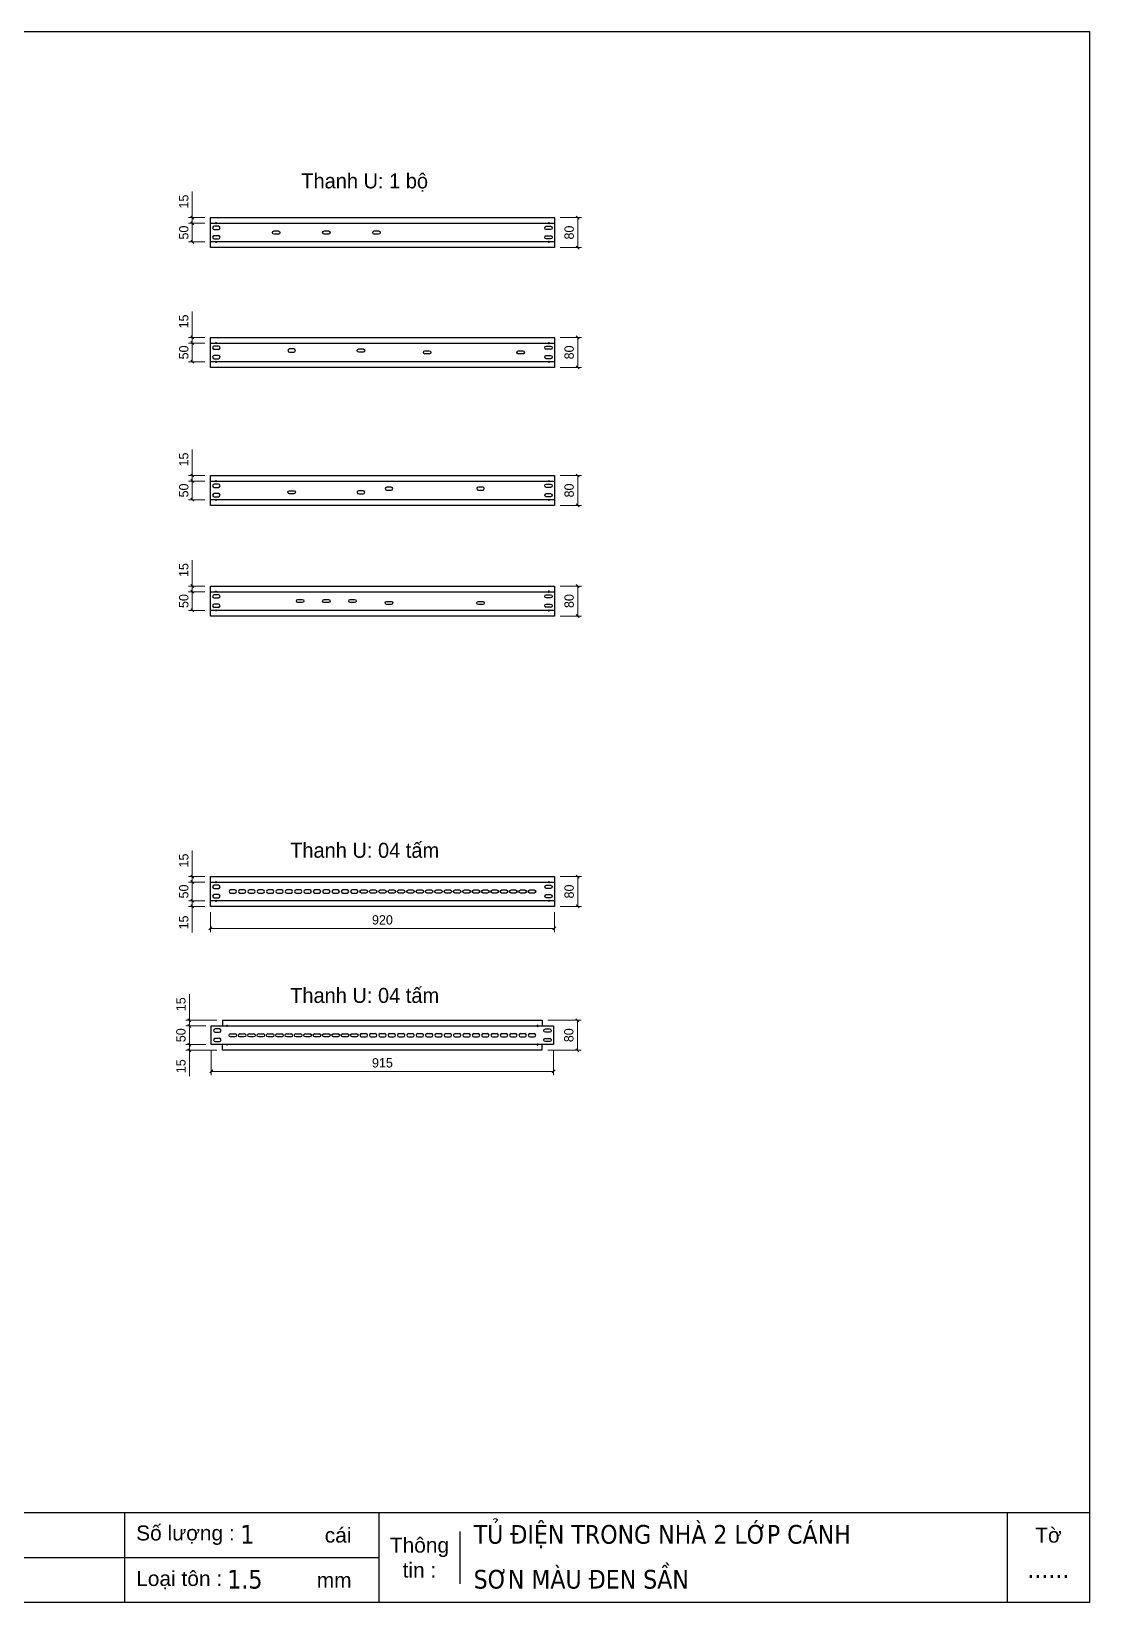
# Model space of a CAD drawing. Header units: millimetres. Extents: x 0 to 5940, y 0 to 4200.
# Drawn here: x 3111 to 5940, y 0 to 4200 of the extents above; entities that cross this region are included whole.
import ezdxf
from ezdxf.enums import TextEntityAlignment as Align

# ---------------------------------------------------------------- set-up
doc = ezdxf.new("R2010")
doc.units = ezdxf.units.MM
doc.layers.add('CNC', color=7, linetype='Continuous')
doc.layers.add('DIM', color=253, linetype='Continuous')
doc.styles.add('Arial', font='arial.ttf')
doc.styles.add('Tahoma (Input Text)', font='tahoma.ttf')
doc.dimstyles.new('Dim-25', dxfattribs={"dimtxt": 25, "dimasz": 8, "dimexe": 10, "dimexo": 15, "dimgap": 10, "dimtad": 1, "dimdec": 0, "dimtxsty": 'Standard', "dimblk": 'OBLIQUE', "dimcen": 10, "dimclrd": 5, "dimclre": 5, "dimclrt": 3, "dimazin": 3, "dimtfac": 1, "dimtdec": 0, "dimtmove": 0, "dimatfit": 3, "dimldrblk": 'OBLIQUE', "dimlwd": 9, "dimlwe": 9})

# ---------------------------------------------------------------- blocks, each defined once
blk = doc.blocks.new('khungtenAsean2')
at = {"color": 7}
for p, q in [((2970, -1980), (0, -1980)), ((1680, -1980), (1680, -2100)), ((2020, -1980), (2020, -2100)), ((2860, -1980), (2860, -2100)), ((2128.3, -2005), (2128.3, -2075)), ((2020, -2040), (0, -2040))]:
    blk.add_line(p, q, dxfattribs=at)
blk.add_lwpolyline([(0, 0), (2970, 0), (2970, -2100), (0, -2100)], close=True, dxfattribs=at)
at = {"color": 2, "char_height": 20, "style": 'Arial'}
for s, insert, width, attachment_point in [('  Số lượng :', (1680, -2010), 917.634, 4), ('cái', (1947.6, -2010), 917.634, 4), ('Thông\\Ptin :', (2074.2, -2040), 108.311, 5), ('Tờ', (2915, -2010), 110, 5), ('  Loại tôn :', (1680, -2070), 917.634, 4), ('mm', (1936.9, -2070), 917.634, 4)]:
    blk.add_mtext(s, dxfattribs=dict(at, insert=insert, width=width, attachment_point=attachment_point))
at = {"color": 1, "style": 'Tahoma (Input Text)', "flags": 8}
for tag, p in [('#03', (506.6, -2019.3)), ('#01', (137.1, -2021.3)), ('#05', (1106.6, -2021.3)), ('#07', (1834.7, -2021.3)), ('#09', (2146.7, -2021.3)), ('#02', (98.5, -2081.3)), ('#04', (486.1, -2081.3)), ('#06', (1065.3, -2081.3)), ('#08', (1817.4, -2081.3)), ('#10', (2146.7, -2081.3))]:
    blk.add_attdef(tag, p, '', height=25, dxfattribs=at)
blk.add_attdef('#11', text='', height=25, dxfattribs=at).set_placement((2915, -2067.3), align=Align.CENTER)
blk = doc.blocks.new('*D7')
at = {"color": 0, "linetype": 'ByBlock', "lineweight": -2}
for p, q in [((3593.4, 1806), (3585.4, 1798)), ((4505.4, 1798), (4513.4, 1806))]:
    blk.add_line(p, q, dxfattribs=at)
at = {"layer": 'Defpoints', "color": 0, "transparency": 16777216}
for p in [(3589.4, 1860.9), (4509.4, 1860.9), (3589.4, 1802)]:
    blk.add_point(p, dxfattribs=at)
at = {"layer": 'DIM', "color": 5, "lineweight": 9, "transparency": 16777216}
for p, q in [((3589.4, 1845.9), (3589.4, 1792)), ((4509.4, 1845.9), (4509.4, 1792)), ((4509.4, 1802), (3589.4, 1802))]:
    blk.add_line(p, q, dxfattribs=at)
at = {"layer": 'DIM', "color": 3, "transparency": 16777216, "insert": (4049.4, 1824.8), "char_height": 25, "attachment_point": 5}
blk.add_mtext('920', dxfattribs=at)
blk = doc.blocks.new('_Oblique')
at = {"color": 0, "linetype": 'ByBlock', "lineweight": -2}
blk.add_line((-0.5, -0.5), (0.5, 0.5), dxfattribs=at)
blk = doc.blocks.new('*D8')
at = {"color": 0, "linetype": 'ByBlock', "lineweight": -2}
for p, q in [((4575.4, 1936.9), (4567.4, 1944.9)), ((4567.4, 1864.9), (4575.4, 1856.9))]:
    blk.add_line(p, q, dxfattribs=at)
at = {"layer": 'Defpoints', "color": 0, "transparency": 16777216}
for p in [(4509.4, 1940.9), (4509.4, 1860.9), (4571.4, 1860.9)]:
    blk.add_point(p, dxfattribs=at)
at = {"layer": 'DIM', "color": 5, "lineweight": 9, "transparency": 16777216}
for p, q in [((4524.4, 1940.9), (4581.4, 1940.9)), ((4571.4, 1940.9), (4571.4, 1860.9)), ((4524.4, 1860.9), (4581.4, 1860.9))]:
    blk.add_line(p, q, dxfattribs=at)
at = {"layer": 'DIM', "color": 3, "transparency": 16777216, "insert": (4548.7, 1900.9), "char_height": 25, "attachment_point": 5, "rotation": 90}
blk.add_mtext('80', dxfattribs=at)
blk = doc.blocks.new('*D9')
at = {"color": 0, "linetype": 'ByBlock', "lineweight": -2}
for p, q in [((3545.1, 1921.9), (3537.1, 1929.9)), ((3537.1, 1879.9), (3545.1, 1871.9))]:
    blk.add_line(p, q, dxfattribs=at)
at = {"layer": 'Defpoints', "color": 0, "transparency": 16777216}
for p in [(3589.4, 1925.9), (3541.1, 1875.9), (3589.4, 1875.9)]:
    blk.add_point(p, dxfattribs=at)
at = {"layer": 'DIM', "color": 5, "lineweight": 9, "transparency": 16777216}
for p, q in [((3574.4, 1925.9), (3531.1, 1925.9)), ((3541.1, 1925.9), (3541.1, 1875.9)), ((3574.4, 1875.9), (3531.1, 1875.9))]:
    blk.add_line(p, q, dxfattribs=at)
at = {"layer": 'DIM', "color": 3, "transparency": 16777216, "insert": (3518.4, 1900.9), "char_height": 25, "attachment_point": 5, "rotation": 90}
blk.add_mtext('50', dxfattribs=at)
blk = doc.blocks.new('*D10')
at = {"color": 0, "linetype": 'ByBlock', "lineweight": -2}
for p, q in [((3537.1, 1944.9), (3545.1, 1936.9)), ((3545.1, 1921.9), (3537.1, 1929.9))]:
    blk.add_line(p, q, dxfattribs=at)
at = {"layer": 'Defpoints', "color": 0, "transparency": 16777216}
for p in [(3541.1, 1940.9), (3589.4, 1940.9), (3589.4, 1925.9)]:
    blk.add_point(p, dxfattribs=at)
at = {"layer": 'DIM', "color": 5, "lineweight": 9, "transparency": 16777216}
for p, q in [((3541.1, 1940.9), (3541.1, 2010.5)), ((3574.4, 1940.9), (3531.1, 1940.9)), ((3541.1, 1925.9), (3541.1, 1940.9)), ((3574.4, 1925.9), (3531.1, 1925.9)), ((3541.1, 1925.9), (3541.1, 1917.9))]:
    blk.add_line(p, q, dxfattribs=at)
at = {"layer": 'DIM', "color": 3, "transparency": 16777216, "insert": (3518.4, 1983.7), "char_height": 25, "attachment_point": 5, "rotation": 90}
blk.add_mtext('15', dxfattribs=at)
blk = doc.blocks.new('*D11')
at = {"color": 0, "linetype": 'ByBlock', "lineweight": -2}
for p, q in [((3537.1, 1879.9), (3545.1, 1871.9)), ((3545.1, 1856.9), (3537.1, 1864.9))]:
    blk.add_line(p, q, dxfattribs=at)
at = {"layer": 'Defpoints', "color": 0, "transparency": 16777216}
for p in [(3541.1, 1860.9), (3589.4, 1875.9), (3589.4, 1860.9)]:
    blk.add_point(p, dxfattribs=at)
at = {"layer": 'DIM', "color": 5, "lineweight": 9, "transparency": 16777216}
for p, q in [((3574.4, 1875.9), (3531.1, 1875.9)), ((3574.4, 1860.9), (3531.1, 1860.9)), ((3541.1, 1875.9), (3541.1, 1883.9)), ((3541.1, 1875.9), (3541.1, 1860.9)), ((3541.1, 1860.9), (3541.1, 1791.2))]:
    blk.add_line(p, q, dxfattribs=at)
at = {"layer": 'DIM', "color": 3, "transparency": 16777216, "insert": (3518.4, 1818.1), "char_height": 25, "attachment_point": 5, "rotation": 90}
blk.add_mtext('15', dxfattribs=at)
blk = doc.blocks.new('ovan8.5x20')
at = {"layer": 'CNC', "color": 2, "lineweight": -3}
for p, q in [((5.7, 4.2), (-5.8, 4.2)), ((-5.8, -4.2), (5.7, -4.2))]:
    blk.add_line(p, q, dxfattribs=at)
for centre, start, end in [((-5.8, 0), 90, 270), ((5.7, 0), 270, 90)]:
    blk.add_arc(centre, 4.25, start, end, dxfattribs=at)
blk = doc.blocks.new('f3daunguoc')
at = {"layer": 'CNC', "color": 2, "lineweight": -3}
blk.add_circle((0, 0), 1.5, dxfattribs=at)
blk = doc.blocks.new('*D12')
at = {"color": 0, "linetype": 'ByBlock', "lineweight": -2}
for p, q in [((3595.9, 1423.9), (3587.9, 1415.9)), ((4502.9, 1415.9), (4510.9, 1423.9))]:
    blk.add_line(p, q, dxfattribs=at)
at = {"layer": 'Defpoints', "color": 0, "transparency": 16777216}
for p in [(3591.9, 1491.6), (4506.9, 1491.6), (4506.9, 1419.9)]:
    blk.add_point(p, dxfattribs=at)
at = {"layer": 'DIM', "color": 5, "lineweight": 9, "transparency": 16777216}
for p, q in [((3591.9, 1476.6), (3591.9, 1409.9)), ((4506.9, 1476.6), (4506.9, 1409.9)), ((3591.9, 1419.9), (4506.9, 1419.9))]:
    blk.add_line(p, q, dxfattribs=at)
at = {"layer": 'DIM', "color": 3, "transparency": 16777216, "insert": (4049.4, 1442.7), "char_height": 25, "attachment_point": 5}
blk.add_mtext('915', dxfattribs=at)
blk = doc.blocks.new('*D13')
at = {"color": 0, "linetype": 'ByBlock', "lineweight": -2}
for p, q in [((4574.6, 1552.6), (4566.6, 1560.6)), ((4566.6, 1480.6), (4574.6, 1472.6))]:
    blk.add_line(p, q, dxfattribs=at)
at = {"layer": 'Defpoints', "color": 0, "transparency": 16777216}
for p in [(4476.9, 1556.6), (4570.6, 1556.6), (4476.9, 1476.6)]:
    blk.add_point(p, dxfattribs=at)
at = {"layer": 'DIM', "color": 5, "lineweight": 9, "transparency": 16777216}
for p, q in [((4491.9, 1556.6), (4580.6, 1556.6)), ((4570.6, 1476.6), (4570.6, 1556.6)), ((4491.9, 1476.6), (4580.6, 1476.6))]:
    blk.add_line(p, q, dxfattribs=at)
at = {"layer": 'DIM', "color": 3, "transparency": 16777216, "insert": (4547.8, 1516.6), "char_height": 25, "attachment_point": 5, "rotation": 90}
blk.add_mtext('80', dxfattribs=at)
blk = doc.blocks.new('*D14')
at = {"color": 0, "linetype": 'ByBlock', "lineweight": -2}
for p, q in [((3537.5, 1537.6), (3529.5, 1545.6)), ((3529.5, 1495.6), (3537.5, 1487.6))]:
    blk.add_line(p, q, dxfattribs=at)
at = {"layer": 'Defpoints', "color": 0, "transparency": 16777216}
for p in [(3591.9, 1541.6), (3533.5, 1491.6), (3591.9, 1491.6)]:
    blk.add_point(p, dxfattribs=at)
at = {"layer": 'DIM', "color": 5, "lineweight": 9, "transparency": 16777216}
for p, q in [((3576.9, 1541.6), (3523.5, 1541.6)), ((3533.5, 1541.6), (3533.5, 1491.6)), ((3576.9, 1491.6), (3523.5, 1491.6))]:
    blk.add_line(p, q, dxfattribs=at)
at = {"layer": 'DIM', "color": 3, "transparency": 16777216, "insert": (3510.7, 1516.6), "char_height": 25, "attachment_point": 5, "rotation": 90}
blk.add_mtext('50', dxfattribs=at)
blk = doc.blocks.new('*D15')
at = {"color": 0, "linetype": 'ByBlock', "lineweight": -2}
for p, q in [((3529.5, 1495.6), (3537.5, 1487.6)), ((3537.5, 1472.6), (3529.5, 1480.6))]:
    blk.add_line(p, q, dxfattribs=at)
at = {"layer": 'Defpoints', "color": 0, "transparency": 16777216}
for p in [(3533.5, 1476.6), (3591.9, 1491.6), (3621.9, 1476.6)]:
    blk.add_point(p, dxfattribs=at)
at = {"layer": 'DIM', "color": 5, "lineweight": 9, "transparency": 16777216}
for p, q in [((3576.9, 1491.6), (3523.5, 1491.6)), ((3606.9, 1476.6), (3523.5, 1476.6)), ((3533.5, 1491.6), (3533.5, 1499.6)), ((3533.5, 1491.6), (3533.5, 1476.6)), ((3533.5, 1476.6), (3533.5, 1407))]:
    blk.add_line(p, q, dxfattribs=at)
at = {"layer": 'DIM', "color": 3, "transparency": 16777216, "insert": (3510.7, 1433.8), "char_height": 25, "attachment_point": 5, "rotation": 90}
blk.add_mtext('15', dxfattribs=at)
blk = doc.blocks.new('*D16')
at = {"color": 0, "linetype": 'ByBlock', "lineweight": -2}
for p, q in [((3529.5, 1560.6), (3537.5, 1552.6)), ((3537.5, 1537.6), (3529.5, 1545.6))]:
    blk.add_line(p, q, dxfattribs=at)
at = {"layer": 'Defpoints', "color": 0, "transparency": 16777216}
for p in [(3533.5, 1556.6), (3621.9, 1556.6), (3591.9, 1541.6)]:
    blk.add_point(p, dxfattribs=at)
at = {"layer": 'DIM', "color": 5, "lineweight": 9, "transparency": 16777216}
for p, q in [((3533.5, 1556.6), (3533.5, 1626.3)), ((3606.9, 1556.6), (3523.5, 1556.6)), ((3533.5, 1541.6), (3533.5, 1556.6)), ((3576.9, 1541.6), (3523.5, 1541.6)), ((3533.5, 1541.6), (3533.5, 1533.6))]:
    blk.add_line(p, q, dxfattribs=at)
at = {"layer": 'DIM', "color": 3, "transparency": 16777216, "insert": (3510.7, 1599.4), "char_height": 25, "attachment_point": 5, "rotation": 90}
blk.add_mtext('15', dxfattribs=at)
blk = doc.blocks.new('*D27')
at = {"color": 0, "linetype": 'ByBlock', "lineweight": -2}
for p, q in [((4575.4, 3698.3), (4567.4, 3706.3)), ((4567.4, 3626.3), (4575.4, 3618.3))]:
    blk.add_line(p, q, dxfattribs=at)
at = {"layer": 'Defpoints', "color": 0, "transparency": 16777216}
for p in [(4509.4, 3702.3), (4509.4, 3622.3), (4571.4, 3622.3)]:
    blk.add_point(p, dxfattribs=at)
at = {"layer": 'DIM', "color": 5, "lineweight": 9, "transparency": 16777216}
for p, q in [((4524.4, 3702.3), (4581.4, 3702.3)), ((4571.4, 3702.3), (4571.4, 3622.3)), ((4524.4, 3622.3), (4581.4, 3622.3))]:
    blk.add_line(p, q, dxfattribs=at)
at = {"layer": 'DIM', "color": 3, "transparency": 16777216, "insert": (4548.7, 3662.3), "char_height": 25, "attachment_point": 5, "rotation": 90}
blk.add_mtext('80', dxfattribs=at)
blk = doc.blocks.new('*D28')
at = {"color": 0, "linetype": 'ByBlock', "lineweight": -2}
for p, q in [((3545.1, 3683.3), (3537.1, 3691.3)), ((3537.1, 3641.3), (3545.1, 3633.3))]:
    blk.add_line(p, q, dxfattribs=at)
at = {"layer": 'Defpoints', "color": 0, "transparency": 16777216}
for p in [(3589.4, 3687.3), (3541.1, 3637.3), (3589.4, 3637.3)]:
    blk.add_point(p, dxfattribs=at)
at = {"layer": 'DIM', "color": 5, "lineweight": 9, "transparency": 16777216}
for p, q in [((3574.4, 3687.3), (3531.1, 3687.3)), ((3541.1, 3687.3), (3541.1, 3637.3)), ((3574.4, 3637.3), (3531.1, 3637.3))]:
    blk.add_line(p, q, dxfattribs=at)
at = {"layer": 'DIM', "color": 3, "transparency": 16777216, "insert": (3518.4, 3662.3), "char_height": 25, "attachment_point": 5, "rotation": 90}
blk.add_mtext('50', dxfattribs=at)
blk = doc.blocks.new('*D29')
at = {"color": 0, "linetype": 'ByBlock', "lineweight": -2}
for p, q in [((3537.1, 3706.3), (3545.1, 3698.3)), ((3545.1, 3683.3), (3537.1, 3691.3))]:
    blk.add_line(p, q, dxfattribs=at)
at = {"layer": 'Defpoints', "color": 0, "transparency": 16777216}
for p in [(3541.1, 3702.3), (3589.4, 3702.3), (3589.4, 3687.3)]:
    blk.add_point(p, dxfattribs=at)
at = {"layer": 'DIM', "color": 5, "lineweight": 9, "transparency": 16777216}
for p, q in [((3541.1, 3702.3), (3541.1, 3772)), ((3574.4, 3702.3), (3531.1, 3702.3)), ((3541.1, 3687.3), (3541.1, 3702.3)), ((3574.4, 3687.3), (3531.1, 3687.3)), ((3541.1, 3687.3), (3541.1, 3679.3))]:
    blk.add_line(p, q, dxfattribs=at)
at = {"layer": 'DIM', "color": 3, "transparency": 16777216, "insert": (3518.4, 3745.2), "char_height": 25, "attachment_point": 5, "rotation": 90}
blk.add_mtext('15', dxfattribs=at)
blk = doc.blocks.new('*D30')
at = {"color": 0, "linetype": 'ByBlock', "lineweight": -2}
for p, q in [((4575.4, 3377.9), (4567.4, 3385.9)), ((4567.4, 3305.9), (4575.4, 3297.9))]:
    blk.add_line(p, q, dxfattribs=at)
at = {"layer": 'Defpoints', "color": 0, "transparency": 16777216}
for p in [(4509.4, 3381.9), (4509.4, 3301.9), (4571.4, 3301.9)]:
    blk.add_point(p, dxfattribs=at)
at = {"layer": 'DIM', "color": 5, "lineweight": 9, "transparency": 16777216}
for p, q in [((4524.4, 3381.9), (4581.4, 3381.9)), ((4571.4, 3381.9), (4571.4, 3301.9)), ((4524.4, 3301.9), (4581.4, 3301.9))]:
    blk.add_line(p, q, dxfattribs=at)
at = {"layer": 'DIM', "color": 3, "transparency": 16777216, "insert": (4548.7, 3341.9), "char_height": 25, "attachment_point": 5, "rotation": 90}
blk.add_mtext('80', dxfattribs=at)
blk = doc.blocks.new('*D31')
at = {"color": 0, "linetype": 'ByBlock', "lineweight": -2}
for p, q in [((3545.1, 3362.9), (3537.1, 3370.9)), ((3537.1, 3320.9), (3545.1, 3312.9))]:
    blk.add_line(p, q, dxfattribs=at)
at = {"layer": 'Defpoints', "color": 0, "transparency": 16777216}
for p in [(3589.4, 3366.9), (3541.1, 3316.9), (3589.4, 3316.9)]:
    blk.add_point(p, dxfattribs=at)
at = {"layer": 'DIM', "color": 5, "lineweight": 9, "transparency": 16777216}
for p, q in [((3574.4, 3366.9), (3531.1, 3366.9)), ((3541.1, 3366.9), (3541.1, 3316.9)), ((3574.4, 3316.9), (3531.1, 3316.9))]:
    blk.add_line(p, q, dxfattribs=at)
at = {"layer": 'DIM', "color": 3, "transparency": 16777216, "insert": (3518.4, 3341.9), "char_height": 25, "attachment_point": 5, "rotation": 90}
blk.add_mtext('50', dxfattribs=at)
blk = doc.blocks.new('*D32')
at = {"color": 0, "linetype": 'ByBlock', "lineweight": -2}
for p, q in [((3537.1, 3385.9), (3545.1, 3377.9)), ((3545.1, 3362.9), (3537.1, 3370.9))]:
    blk.add_line(p, q, dxfattribs=at)
at = {"layer": 'Defpoints', "color": 0, "transparency": 16777216}
for p in [(3541.1, 3381.9), (3589.4, 3381.9), (3589.4, 3366.9)]:
    blk.add_point(p, dxfattribs=at)
at = {"layer": 'DIM', "color": 5, "lineweight": 9, "transparency": 16777216}
for p, q in [((3541.1, 3381.9), (3541.1, 3451.5)), ((3574.4, 3381.9), (3531.1, 3381.9)), ((3574.4, 3366.9), (3531.1, 3366.9)), ((3541.1, 3366.9), (3541.1, 3381.9)), ((3541.1, 3366.9), (3541.1, 3358.9))]:
    blk.add_line(p, q, dxfattribs=at)
at = {"layer": 'DIM', "color": 3, "transparency": 16777216, "insert": (3518.4, 3424.7), "char_height": 25, "attachment_point": 5, "rotation": 90}
blk.add_mtext('15', dxfattribs=at)
blk = doc.blocks.new('*D33')
at = {"color": 0, "linetype": 'ByBlock', "lineweight": -2}
for p, q in [((4575.4, 3008.9), (4567.4, 3016.9)), ((4567.4, 2936.9), (4575.4, 2928.9))]:
    blk.add_line(p, q, dxfattribs=at)
at = {"layer": 'Defpoints', "color": 0, "transparency": 16777216}
for p in [(4509.4, 3012.9), (4509.4, 2932.9), (4571.4, 2932.9)]:
    blk.add_point(p, dxfattribs=at)
at = {"layer": 'DIM', "color": 5, "lineweight": 9, "transparency": 16777216}
for p, q in [((4524.4, 3012.9), (4581.4, 3012.9)), ((4571.4, 3012.9), (4571.4, 2932.9)), ((4524.4, 2932.9), (4581.4, 2932.9))]:
    blk.add_line(p, q, dxfattribs=at)
at = {"layer": 'DIM', "color": 3, "transparency": 16777216, "insert": (4548.7, 2972.9), "char_height": 25, "attachment_point": 5, "rotation": 90}
blk.add_mtext('80', dxfattribs=at)
blk = doc.blocks.new('*D34')
at = {"color": 0, "linetype": 'ByBlock', "lineweight": -2}
for p, q in [((3545.1, 2993.9), (3537.1, 3001.9)), ((3537.1, 2951.9), (3545.1, 2943.9))]:
    blk.add_line(p, q, dxfattribs=at)
at = {"layer": 'Defpoints', "color": 0, "transparency": 16777216}
for p in [(3589.4, 2997.9), (3541.1, 2947.9), (3589.4, 2947.9)]:
    blk.add_point(p, dxfattribs=at)
at = {"layer": 'DIM', "color": 5, "lineweight": 9, "transparency": 16777216}
for p, q in [((3574.4, 2997.9), (3531.1, 2997.9)), ((3541.1, 2997.9), (3541.1, 2947.9)), ((3574.4, 2947.9), (3531.1, 2947.9))]:
    blk.add_line(p, q, dxfattribs=at)
at = {"layer": 'DIM', "color": 3, "transparency": 16777216, "insert": (3518.4, 2972.9), "char_height": 25, "attachment_point": 5, "rotation": 90}
blk.add_mtext('50', dxfattribs=at)
blk = doc.blocks.new('*D35')
at = {"color": 0, "linetype": 'ByBlock', "lineweight": -2}
for p, q in [((3537.1, 3016.9), (3545.1, 3008.9)), ((3545.1, 2993.9), (3537.1, 3001.9))]:
    blk.add_line(p, q, dxfattribs=at)
at = {"layer": 'Defpoints', "color": 0, "transparency": 16777216}
for p in [(3541.1, 3012.9), (3589.4, 3012.9), (3589.4, 2997.9)]:
    blk.add_point(p, dxfattribs=at)
at = {"layer": 'DIM', "color": 5, "lineweight": 9, "transparency": 16777216}
for p, q in [((3541.1, 3012.9), (3541.1, 3082.6)), ((3574.4, 3012.9), (3531.1, 3012.9)), ((3574.4, 2997.9), (3531.1, 2997.9)), ((3541.1, 2997.9), (3541.1, 3012.9)), ((3541.1, 2997.9), (3541.1, 2989.9))]:
    blk.add_line(p, q, dxfattribs=at)
at = {"layer": 'DIM', "color": 3, "transparency": 16777216, "insert": (3518.4, 3055.7), "char_height": 25, "attachment_point": 5, "rotation": 90}
blk.add_mtext('15', dxfattribs=at)
blk = doc.blocks.new('*D36')
at = {"color": 0, "linetype": 'ByBlock', "lineweight": -2}
for p, q in [((4575.4, 2713.2), (4567.4, 2721.2)), ((4567.4, 2641.2), (4575.4, 2633.2))]:
    blk.add_line(p, q, dxfattribs=at)
at = {"layer": 'Defpoints', "color": 0, "transparency": 16777216}
for p in [(4509.4, 2717.2), (4509.4, 2637.2), (4571.4, 2637.2)]:
    blk.add_point(p, dxfattribs=at)
at = {"layer": 'DIM', "color": 5, "lineweight": 9, "transparency": 16777216}
for p, q in [((4524.4, 2717.2), (4581.4, 2717.2)), ((4571.4, 2717.2), (4571.4, 2637.2)), ((4524.4, 2637.2), (4581.4, 2637.2))]:
    blk.add_line(p, q, dxfattribs=at)
at = {"layer": 'DIM', "color": 3, "transparency": 16777216, "insert": (4548.7, 2677.2), "char_height": 25, "attachment_point": 5, "rotation": 90}
blk.add_mtext('80', dxfattribs=at)
blk = doc.blocks.new('*D37')
at = {"color": 0, "linetype": 'ByBlock', "lineweight": -2}
for p, q in [((3545.1, 2698.2), (3537.1, 2706.2)), ((3537.1, 2656.2), (3545.1, 2648.2))]:
    blk.add_line(p, q, dxfattribs=at)
at = {"layer": 'Defpoints', "color": 0, "transparency": 16777216}
for p in [(3589.4, 2702.2), (3541.1, 2652.2), (3589.4, 2652.2)]:
    blk.add_point(p, dxfattribs=at)
at = {"layer": 'DIM', "color": 5, "lineweight": 9, "transparency": 16777216}
for p, q in [((3574.4, 2702.2), (3531.1, 2702.2)), ((3541.1, 2702.2), (3541.1, 2652.2)), ((3574.4, 2652.2), (3531.1, 2652.2))]:
    blk.add_line(p, q, dxfattribs=at)
at = {"layer": 'DIM', "color": 3, "transparency": 16777216, "insert": (3518.4, 2677.2), "char_height": 25, "attachment_point": 5, "rotation": 90}
blk.add_mtext('50', dxfattribs=at)
blk = doc.blocks.new('*D38')
at = {"color": 0, "linetype": 'ByBlock', "lineweight": -2}
for p, q in [((3537.1, 2721.2), (3545.1, 2713.2)), ((3545.1, 2698.2), (3537.1, 2706.2))]:
    blk.add_line(p, q, dxfattribs=at)
at = {"layer": 'Defpoints', "color": 0, "transparency": 16777216}
for p in [(3541.1, 2717.2), (3589.4, 2717.2), (3589.4, 2702.2)]:
    blk.add_point(p, dxfattribs=at)
at = {"layer": 'DIM', "color": 5, "lineweight": 9, "transparency": 16777216}
for p, q in [((3541.1, 2717.2), (3541.1, 2786.9)), ((3574.4, 2717.2), (3531.1, 2717.2)), ((3574.4, 2702.2), (3531.1, 2702.2)), ((3541.1, 2702.2), (3541.1, 2717.2)), ((3541.1, 2702.2), (3541.1, 2694.2))]:
    blk.add_line(p, q, dxfattribs=at)
at = {"layer": 'DIM', "color": 3, "transparency": 16777216, "insert": (3518.4, 2760.1), "char_height": 25, "attachment_point": 5, "rotation": 90}
blk.add_mtext('15', dxfattribs=at)

msp = doc.modelspace()

# ---------------------------------------------------------------- linework, layer by layer
at = {"color": 7}
for p, q in [((3589.4, 3702.3), (4509.4, 3702.3)), ((3589.4, 3622.3), (3589.4, 3702.3)), ((4509.4, 3702.3), (4509.4, 3622.3)), ((3589.4, 3687.3), (4509.4, 3687.3)), ((4509.4, 3637.3), (3589.4, 3637.3)), ((4509.4, 3622.3), (3589.4, 3622.3)), ((3589.4, 3381.9), (4509.4, 3381.9)), ((3589.4, 3301.9), (3589.4, 3381.9)), ((3589.4, 3366.9), (4509.4, 3366.9)), ((4509.4, 3381.9), (4509.4, 3301.9)), ((4509.4, 3316.9), (3589.4, 3316.9)), ((4509.4, 3301.9), (3589.4, 3301.9)), ((3589.4, 3012.9), (4509.4, 3012.9)), ((3589.4, 2932.9), (3589.4, 3012.9)), ((3589.4, 2997.9), (4509.4, 2997.9)), ((4509.4, 3012.9), (4509.4, 2932.9)), ((4509.4, 2947.9), (3589.4, 2947.9)), ((4509.4, 2932.9), (3589.4, 2932.9)), ((3589.4, 2717.2), (4509.4, 2717.2)), ((3589.4, 2637.2), (3589.4, 2717.2)), ((3589.4, 2702.2), (4509.4, 2702.2)), ((4509.4, 2717.2), (4509.4, 2637.2)), ((4509.4, 2652.2), (3589.4, 2652.2)), ((4509.4, 2637.2), (3589.4, 2637.2)), ((3589.4, 1940.9), (4509.4, 1940.9)), ((3589.4, 1860.9), (3589.4, 1940.9)), ((4509.4, 1940.9), (4509.4, 1860.9)), ((3589.4, 1925.9), (4509.4, 1925.9)), ((4509.4, 1875.9), (3589.4, 1875.9)), ((4509.4, 1860.9), (3589.4, 1860.9)), ((3621.9, 1556.6), (4476.9, 1556.6)), ((3621.9, 1556.6), (3621.9, 1541.6)), ((4476.9, 1556.6), (4476.9, 1541.6)), ((3591.9, 1541.6), (4506.9, 1541.6)), ((3591.9, 1491.6), (3591.9, 1541.6)), ((4506.9, 1541.6), (4506.9, 1491.6)), ((4506.9, 1491.6), (3591.9, 1491.6)), ((3621.9, 1476.6), (3621.9, 1491.6)), ((4476.9, 1476.6), (3621.9, 1476.6)), ((4476.9, 1476.6), (4476.9, 1491.6))]:
    msp.add_line(p, q, dxfattribs=at)

# ---------------------------------------------------------------- block references
ref = msp.add_blockref('khungtenAsean2', (0, 4200), dxfattribs=dict(at, xscale=2, yscale=2, zscale=2))
ref.add_attrib('#11', '......', dxfattribs={"color": 1, "height": 50, "style": 'Tahoma (Input Text)'}).set_placement((5830, 65.3), align=Align.CENTER)
ref.add_attrib('#09', 'TỦ ĐIỆN TRONG NHÀ 2 LỚP CÁNH', (4293.4, 157.4), dxfattribs={"color": 1, "height": 50, "style": 'Tahoma (Input Text)'})
ref.add_attrib('#10', 'SƠN MÀU ĐEN SẦN', (4293.4, 37.4), dxfattribs={"color": 1, "height": 50, "style": 'Tahoma (Input Text)'})
ref.add_attrib('#08', '1.5', (3634.9, 37.4), dxfattribs={"color": 1, "height": 50, "style": 'Tahoma (Input Text)'})
ref.add_attrib('#07', '1', (3669.4, 157.4), dxfattribs={"color": 1, "height": 50, "style": 'Tahoma (Input Text)'})
at = {"lineweight": -3, "rotation": 270}
for p in [(3604.4, 3687.3), (3604.4, 3637.3), (3604.4, 3366.9), (3604.4, 3316.9), (3604.4, 2997.9), (3604.4, 2947.9), (3604.4, 2702.2), (3604.4, 2652.2), (3604.4, 1925.9), (3604.4, 1875.9), (3634.4, 1541.6), (3634.4, 1491.6)]:
    msp.add_blockref('f3daunguoc', p, dxfattribs=at)
at = {"lineweight": -3, "xscale": -1, "rotation": 90}
for p in [(4494.4, 3687.3), (4494.4, 3637.3), (4494.4, 3366.9), (4494.4, 3316.9), (4494.4, 2997.9), (4494.4, 2947.9), (4494.4, 2702.2), (4494.4, 2652.2), (4494.4, 1925.9), (4494.4, 1875.9), (4464.4, 1541.6), (4464.4, 1491.6)]:
    msp.add_blockref('f3daunguoc', p, dxfattribs=at)
at = {"layer": 'CNC', "lineweight": -3, "rotation": 180}
for p in [(3605.4, 3674.8), (3605.4, 3649.8), (3605.4, 3354.4), (3605.4, 3329.4), (3605.4, 2985.4), (3605.4, 2960.4), (3991.9, 2967.9), (3605.4, 2689.7), (3605.4, 2664.7), (3605.4, 1913.4), (3605.4, 1888.4), (3607.9, 1529.1), (3999.4, 1516.6), (4024.4, 1516.6), (4049.4, 1516.6), (4074.4, 1516.6), (4099.4, 1516.6), (4124.4, 1516.6), (4149.4, 1516.6), (4174.4, 1516.6), (4199.4, 1516.6), (4224.4, 1516.6), (4249.4, 1516.6), (4274.4, 1516.6), (4299.4, 1516.6), (4324.4, 1516.6), (4349.4, 1516.6), (4374.4, 1516.6), (4399.4, 1516.6), (4424.4, 1516.6), (4449.4, 1516.6), (3607.9, 1504.1)]:
    msp.add_blockref('ovan8.5x20', p, dxfattribs=at)
at = {"layer": 'CNC', "lineweight": -3, "xscale": -1}
for p in [(3765.4, 3662.3), (3899.4, 3662.3), (4033.4, 3662.3), (3991.9, 3346.9), (4168.9, 3341.9), (4418.9, 3341.9), (3999.4, 1900.9), (4024.4, 1900.9), (4049.4, 1900.9), (4074.4, 1900.9), (4099.4, 1900.9), (4124.4, 1900.9), (4149.4, 1900.9), (4174.4, 1900.9), (4199.4, 1900.9), (4224.4, 1900.9), (4249.4, 1900.9), (4274.4, 1900.9), (4299.4, 1900.9), (4324.4, 1900.9), (4349.4, 1900.9), (4374.4, 1900.9), (4399.4, 1900.9), (4424.4, 1900.9), (4449.4, 1900.9)]:
    msp.add_blockref('ovan8.5x20', p, dxfattribs=at)
at = {"layer": 'CNC', "lineweight": -3, "xscale": -1, "rotation": 180}
for p in [(4493.4, 3674.8), (4493.4, 3649.8), (4493.4, 3354.4), (4493.4, 3329.4), (4493.4, 2985.4), (3806.9, 2967.9), (4493.4, 2960.4), (4493.4, 2689.7), (3829.4, 2677.3), (3899.4, 2677.3), (3969.4, 2677.3), (4066.9, 2672.2), (4311.9, 2672.2), (4493.4, 2664.7), (4493.4, 1913.4), (4493.4, 1888.4), (3649.4, 1516.6), (3674.4, 1516.6), (3699.4, 1516.6), (3724.4, 1516.6), (3749.4, 1516.6), (3774.4, 1516.6), (3799.4, 1516.6), (3824.4, 1516.6), (3849.4, 1516.6), (3874.4, 1516.6), (3899.4, 1516.6), (3924.4, 1516.6), (3949.4, 1516.6), (3974.4, 1516.6), (4490.9, 1529.1), (4490.9, 1504.1)]:
    msp.add_blockref('ovan8.5x20', p, dxfattribs=at)
at = {"layer": 'CNC', "lineweight": -3}
for p in [(3806.9, 3346.9), (4066.9, 2977.9), (4311.9, 2977.9), (3649.4, 1900.9), (3674.4, 1900.9), (3699.4, 1900.9), (3724.4, 1900.9), (3749.4, 1900.9), (3774.4, 1900.9), (3799.4, 1900.9), (3824.4, 1900.9), (3849.4, 1900.9), (3874.4, 1900.9), (3899.4, 1900.9), (3924.4, 1900.9), (3949.4, 1900.9), (3974.4, 1900.9)]:
    msp.add_blockref('ovan8.5x20', p, dxfattribs=at)

# ---------------------------------------------------------------- texts
at = {"color": 7, "char_height": 40, "width": 915, "attachment_point": 5}
for s, insert in [('Thanh U: 1 bộ', (4001.9, 3796)), ('Thanh U: 04 tấm', (4001.9, 2010.7)), ('Thanh U: 04 tấm', (4001.9, 1622.8))]:
    msp.add_mtext(s, dxfattribs=dict(at, insert=insert))

# ---------------------------------------------------------------- dimensions: what is measured, and where the dimension line sits
at = {"layer": 'DIM', "color": 7}
for base, p1, p2, picture, middle in [((3541.1, 3702.3), (3589.4, 3687.3), (3589.4, 3702.3), '*D29', (3518.4, 3745.2)), ((4571.4, 3622.3), (4509.4, 3702.3), (4509.4, 3622.3), '*D27', (4548.7, 3662.3)), ((3541.1, 3381.9), (3589.4, 3366.9), (3589.4, 3381.9), '*D32', (3518.4, 3424.7)), ((4571.4, 3301.9), (4509.4, 3381.9), (4509.4, 3301.9), '*D30', (4548.7, 3341.9)), ((3541.1, 3012.9), (3589.4, 2997.9), (3589.4, 3012.9), '*D35', (3518.4, 3055.7)), ((4571.4, 2932.9), (4509.4, 3012.9), (4509.4, 2932.9), '*D33', (4548.7, 2972.9)), ((3541.1, 2717.2), (3589.4, 2702.2), (3589.4, 2717.2), '*D38', (3518.4, 2760.1)), ((4571.4, 2637.2), (4509.4, 2717.2), (4509.4, 2637.2), '*D36', (4548.7, 2677.2)), ((3541.1, 1940.9), (3589.4, 1925.9), (3589.4, 1940.9), '*D10', (3518.4, 1983.7)), ((4571.4, 1860.9), (4509.4, 1940.9), (4509.4, 1860.9), '*D8', (4548.7, 1900.9)), ((3541.1, 1860.9), (3589.4, 1875.9), (3589.4, 1860.9), '*D11', (3518.4, 1818.1)), ((3533.5, 1556.6), (3591.9, 1541.6), (3621.9, 1556.6), '*D16', (3510.7, 1599.4)), ((4570.6, 1556.6), (4476.9, 1476.6), (4476.9, 1556.6), '*D13', (4547.8, 1516.6)), ((3533.5, 1476.6), (3591.9, 1491.6), (3621.9, 1476.6), '*D15', (3510.7, 1433.8))]:
    dim = msp.add_linear_dim(base=base, p1=p1, p2=p2, angle=90, dimstyle='Dim-25', dxfattribs=at)
    dim.commit()
    dim.dimension.update_dxf_attribs({"geometry": picture, "text_midpoint": middle})
for base, p1, p2, picture, middle in [((3541.1, 3637.3), (3589.4, 3687.3), (3589.4, 3637.3), '*D28', (3541.1, 3662.3)), ((3541.1, 3316.9), (3589.4, 3366.9), (3589.4, 3316.9), '*D31', (3541.1, 3341.9)), ((3541.1, 2947.9), (3589.4, 2997.9), (3589.4, 2947.9), '*D34', (3541.1, 2972.9)), ((3541.1, 2652.2), (3589.4, 2702.2), (3589.4, 2652.2), '*D37', (3541.1, 2677.2)), ((3541.1, 1875.9), (3589.4, 1925.9), (3589.4, 1875.9), '*D9', (3541.1, 1900.9)), ((3533.5, 1491.6), (3591.9, 1541.6), (3591.9, 1491.6), '*D14', (3533.5, 1516.6))]:
    dim = msp.add_linear_dim(base=base, p1=p1, p2=p2, angle=90, dimstyle='Dim-25', dxfattribs=at)
    dim.commit()
    dim.dimension.update_dxf_attribs({"geometry": picture, "text_midpoint": middle, "dimtype": 160})
for base, p1, p2, picture, middle in [((3589.4, 1802), (4509.4, 1860.9), (3589.4, 1860.9), '*D7', (4049.4, 1824.8)), ((4506.9, 1419.9), (3591.9, 1491.6), (4506.9, 1491.6), '*D12', (4049.4, 1442.7))]:
    dim = msp.add_linear_dim(base=base, p1=p1, p2=p2, dimstyle='Dim-25', dxfattribs=at)
    dim.commit()
    dim.dimension.update_dxf_attribs({"geometry": picture, "text_midpoint": middle})

doc.saveas('drawing.dxf')
